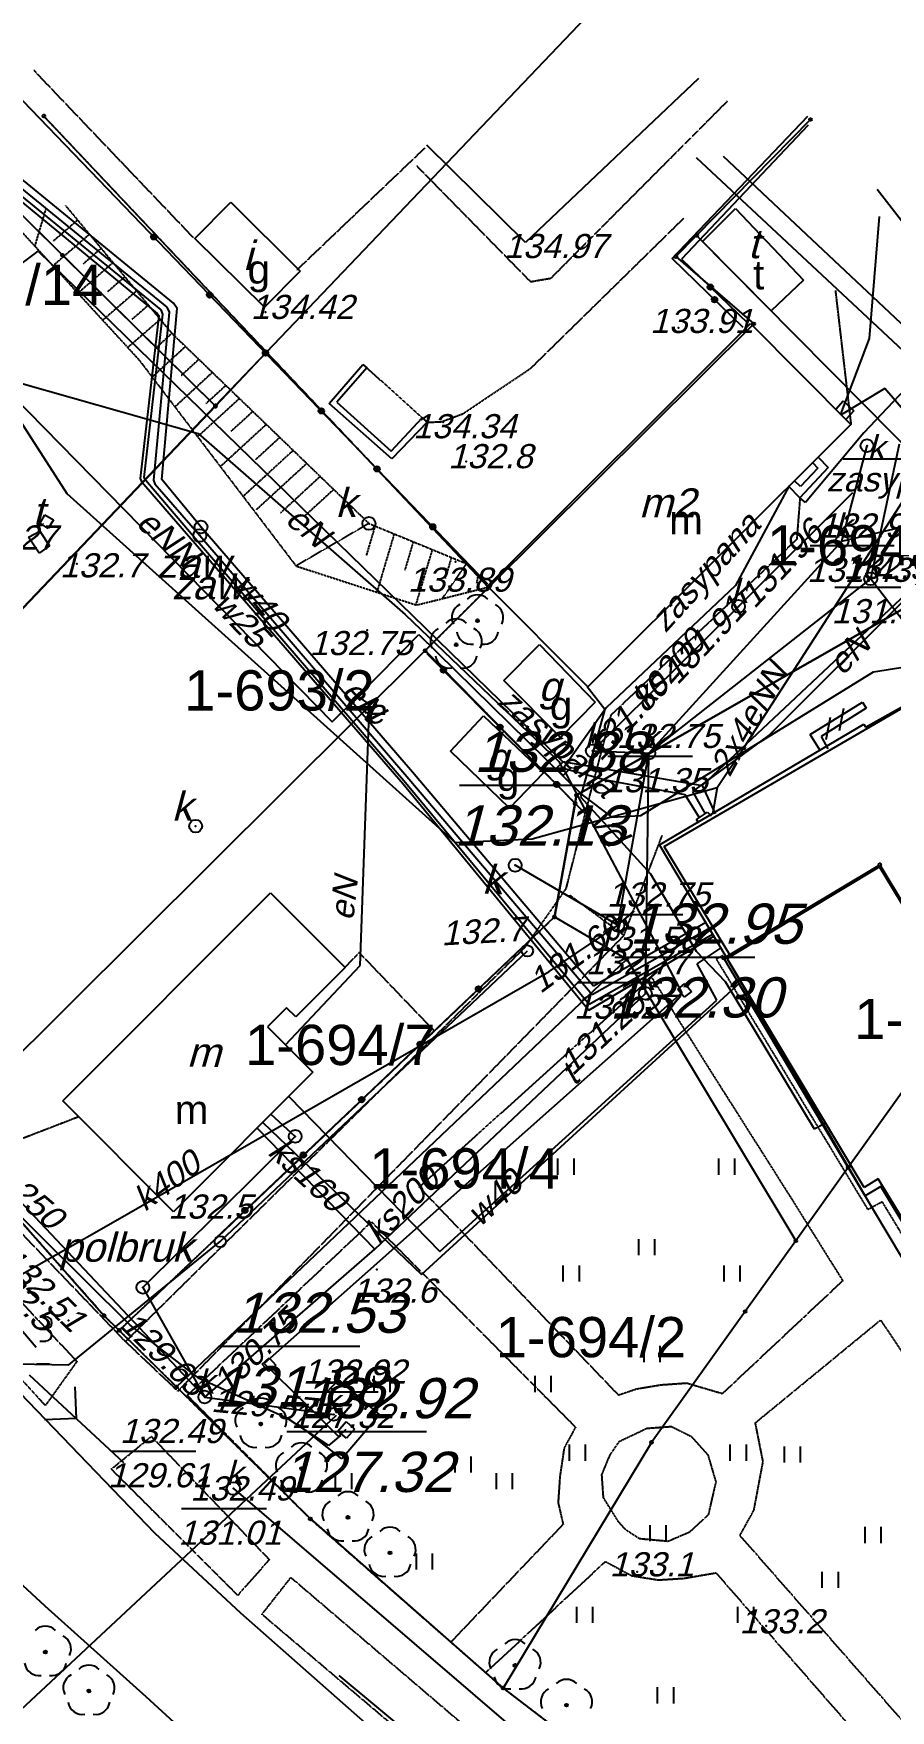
# Model space of a CAD drawing. Header units: millimetres. Extents: x -105266 to 178069, y 491 to 168574.
# Drawn here: x 36294 to 41621, y 99763 to 110179 of the extents above; entities that cross this region are included whole.
import ezdxf
from ezdxf.enums import TextEntityAlignment as Align

# ---------------------------------------------------------------- set-up
doc = ezdxf.new("R2010")
doc.units = ezdxf.units.MM
for name, pattern in [('1', [0]), ('14', [1, 1]), ('2', [3, 2, -1]), ('BGT', [0]), ('BGZ', [2, 1, -1]), ('BUD', [0]), ('GDE', [0]), ('GUZ', [1.4, 0.7, -0.7]), ('KOC', [2.8, 2.1, -0.7]), ('KOJ', [0]), ('SCH', [0]), ('UBC', [2.1, 1.4, -0.7]), ('UPC', [0]), ('UPE', [0]), ('UPI', [0]), ('UPK', [0]), ('UPT', [0]), ('UPW', [0]), ('WSD', [2.45, 1.75, -0.7])]:
    doc.linetypes.add(name, pattern=pattern)
for name, color, linetype in [('DZIALKI', 7, 'GDE'), ('EBTPO_L_2', 154, '1'), ('EBUOA_MZ_T_0', 14, 'Continuous'), ('EBUOA_T_0', 7, 'Continuous'), ('EBUPP_L_0', 7, '1'), ('EBUPP_MZ_L_1', 14, 'BUD'), ('NUMERY_DZIALEK', 7, 'Continuous'), ('PUNKTY', 7, 'Continuous'), ('SDROK_T_1', 11, 'Continuous'), ('SDRPK_L_0', 7, 'KOJ'), ('SDRPK_L_2', 11, 'KOC'), ('SDRPT_L_1', 7, '1'), ('SZOPO_L_0', 171, '1'), ('SZOPO_L_1', 90, 'BGZ'), ('SZZPZ_L_2', 90, '1'), ('SZZPZ_L_7', 90, '1'), ('UCCPB_L_0', 6, 'UBC'), ('UCCPOR_L_0', 6, 'UPC'), ('UEEOA_T_0', 1, 'Continuous'), ('UEEOO_T_0', 1, 'Continuous'), ('UEEPA_L_0', 1, '1'), ('UEEPA_L_2', 1, '1'), ('UEEPON_L_0', 1, 'UPE'), ('UEEPON_L_3', 1, '14'), ('UEEPON_L_8', 1, '2'), ('UINOO_T_0', 8, 'Continuous'), ('UINPO_L_0', 8, 'UPI'), ('UKKOA_T_2', 23, 'Continuous'), ('UKKOC_T_2', 14, 'Continuous'), ('UKKOO_T_2', 14, 'Continuous'), ('UKKPA_L_4', 14, '1'), ('UKKPOD_L_6', 23, '1'), ('UKKPOR_L_0', 14, 'UPK'), ('UTTOA_T_0', 30, 'Continuous'), ('UTTOC_T_0', 30, 'Continuous'), ('UTTOO_T_0', 30, 'Continuous'), ('UTTPA_L_0', 30, '1'), ('UTTPO_L_0', 30, 'UPT'), ('UWWOA_T_0', 5, 'Continuous'), ('UWWOO_T_0', 5, 'Continuous'), ('UWWPO_L_0', 5, 'UPW'), ('UWWPO_L_8', 5, '1'), ('UZYTKI', 90, 'GUZ'), ('WUKOS_T_1', 34, 'Continuous'), ('WUKOS_T_4', 34, 'Continuous'), ('WUKPS_L_0', 34, '1'), ('WUKPS_L_1', 34, '1'), ('WUKPS_L_8', 34, '1')]:
    doc.layers.add(name, color=color, linetype=linetype)
doc.styles.get("Standard").update_dxf_attribs({"font": 'arial.ttf'})

# ---------------------------------------------------------------- blocks, each defined once
blk = doc.blocks.new('GRO')
at = {"linetype": 'Continuous'}
blk.add_circle((0, 0), 0.09, dxfattribs=at)

msp = doc.modelspace()

# ---------------------------------------------------------------- linework, layer by layer
at = {"layer": 'DZIALKI'}
for p, q in [((40946.92, 111556.63), (37742.92, 108199.63)), ((37425.92, 107863.63), (35671.92, 109593.63)), ((35671.92, 109593.63), (36474.92, 108801.63)), ((36357.92, 109665.63), (37742.92, 108199.63)), ((41122.92, 109644.63), (40285.92, 108792.63)), ((40415.92, 108924.63), (41122.92, 109644.63)), ((40285.92, 108792.63), (40415.92, 108924.63)), ((40415.92, 108924.63), (42342.92, 106974.63)), ((36474.92, 108801.63), (37425.92, 107863.63)), ((40285.92, 108792.63), (40770.92, 108375.63)), ((40770.92, 108375.63), (39122.92, 106738.63)), ((37742.92, 108199.63), (37425.92, 107863.63)), ((37425.92, 107867.63), (37742.92, 108199.63)), ((39122.92, 106738.63), (37742.92, 108199.63)), ((34526.92, 104830.63), (37425.92, 107867.63)), ((37425.92, 107863.63), (34526.92, 104826.63)), ((39668.92, 105447.63), (42507.92, 107068.63)), ((42342.92, 106974.63), (39668.92, 105447.63)), ((39122.92, 106738.63), (38727.92, 106345.63)), ((38727.92, 106345.63), (35722.92, 103358.63)), ((38727.92, 106345.63), (39660.92, 105396.63)), ((39660.92, 105396.63), (39668.92, 105447.63)), ((39532.92, 104691.63), (39660.92, 105396.63)), ((40584.92, 104435.63), (41554.92, 105015.63)), ((41554.92, 105015.63), (42077.92, 104141.63)), ((36826.92, 102123.63), (39532.92, 104691.63)), ((39532.92, 104691.63), (39981.92, 104428.63)), ((37182.92, 101772.63), (39981.92, 104428.63)), ((39981.92, 104428.63), (40087.92, 104251.63)), ((41357.92, 103135.63), (40584.92, 104435.63)), ((40087.92, 104251.63), (41031.92, 102679.63)), ((42077.92, 104141.63), (41357.92, 103135.63)), ((35722.92, 103358.63), (36733.92, 102214.63)), ((41357.92, 103135.63), (41031.92, 102679.63)), ((43169.92, 100088.63), (41357.92, 103135.63)), ((41031.92, 102679.63), (40716.92, 102240.63)), ((36733.92, 102214.63), (36826.92, 102123.63)), ((40716.92, 102240.63), (40135.92, 101427.63)), ((36826.92, 102123.63), (37182.92, 101772.63)), ((37182.92, 101772.63), (38014.92, 100952.63)), ((40135.92, 101427.63), (39213.92, 99901.63)), ((38014.92, 100952.63), (39213.92, 99901.63)), ((39213.92, 99901.63), (40689.92, 98772.63))]:
    msp.add_line(p, q, dxfattribs=at)
at = {"layer": 'EBTPO_L_2', "linetype": 'SCH'}
for p, q in [((41136.92, 107512.63), (41168.92, 107479.63)), ((41171.92, 107547.63), (41233.92, 107482.63)), ((41060.92, 107365.63), (41023.92, 107399.63)), ((41233.92, 107482.63), (41057.92, 107294.63)), ((41168.92, 107479.63), (41060.92, 107365.63)), ((41057.92, 107294.63), (40987.92, 107365.63))]:
    msp.add_line(p, q, dxfattribs=at)
at = {"layer": 'EBUPP_L_0', "linetype": '1'}
for p, q in [((37297.92, 108905.63), (37519.92, 109130.63)), ((37519.92, 109130.63), (37951.92, 108702.63)), ((40451.92, 108887.63), (40657.92, 109091.63)), ((40657.92, 109091.63), (41079.92, 108645.63)), ((37729.92, 108478.63), (37297.92, 108905.63)), ((40878.92, 108455.63), (40451.92, 108887.63)), ((37951.92, 108702.63), (37729.92, 108478.63)), ((41079.92, 108645.63), (40878.92, 108455.63)), ((39114.92, 106746.63), (40750.92, 108376.63)), ((40750.92, 108376.63), (41374.92, 107749.63)), ((41374.92, 107749.63), (39738.92, 106120.63)), ((39738.92, 106120.63), (39114.92, 106746.63)), ((39217.92, 106160.63), (39439.92, 106384.63)), ((39439.92, 106384.63), (39785.92, 106025.63)), ((39568.92, 105806.63), (39217.92, 106160.63)), ((38885.92, 105720.63), (39091.92, 105941.63)), ((39091.92, 105941.63), (39464.92, 105586.63)), ((39785.92, 106025.63), (39568.92, 105806.63)), ((40212.92, 105128.63), (41724.92, 106006.63)), ((39252.92, 105366.63), (38885.92, 105720.63)), ((39464.92, 105586.63), (39252.92, 105366.63)), ((40627.92, 104446.63), (40212.92, 105128.63)), ((36475.92, 103549.63), (37766.92, 104840.63)), ((37766.92, 104840.63), (38230.92, 104377.63)), ((38230.92, 104377.63), (37923.92, 104070.63)), ((40605.92, 104432.63), (40627.92, 104446.63)), ((41462.92, 102958.63), (40605.92, 104432.63)), ((37866.92, 104127.63), (37747.92, 104009.63)), ((37923.92, 104070.63), (37866.92, 104127.63)), ((37747.92, 104009.63), (38030.92, 103726.63)), ((38030.92, 103726.63), (37163.92, 102859.63)), ((37163.92, 102859.63), (36475.92, 103549.63)), ((41559.92, 103016.63), (41462.92, 102958.63)), ((42411.92, 101608.63), (41559.92, 103016.63))]:
    msp.add_line(p, q, dxfattribs=at)
at = {"layer": 'EBUPP_MZ_L_1', "linetype": 'BUD'}
for p, q in [((37297.92, 108905.63), (37519.92, 109130.63)), ((37519.92, 109130.63), (37951.92, 108702.63)), ((40451.92, 108887.63), (40657.92, 109091.63)), ((40657.92, 109091.63), (41079.92, 108645.63)), ((37729.92, 108478.63), (37297.92, 108905.63)), ((40878.92, 108455.63), (40451.92, 108887.63)), ((37951.92, 108702.63), (37729.92, 108478.63)), ((41079.92, 108645.63), (40878.92, 108455.63)), ((39114.92, 106746.63), (40750.92, 108376.63)), ((40750.92, 108376.63), (41374.92, 107749.63)), ((41374.92, 107749.63), (39738.92, 106120.63)), ((39738.92, 106120.63), (39114.92, 106746.63)), ((39217.92, 106160.63), (39439.92, 106384.63)), ((39439.92, 106384.63), (39785.92, 106025.63)), ((39568.92, 105806.63), (39217.92, 106160.63)), ((38885.92, 105720.63), (39091.92, 105941.63)), ((39091.92, 105941.63), (39464.92, 105586.63)), ((39785.92, 106025.63), (39568.92, 105806.63)), ((41465.92, 105870.63), (41727.92, 106017.63)), ((40185.92, 105139.63), (41454.92, 105888.63)), ((41454.92, 105888.63), (41465.92, 105870.63)), ((39252.92, 105366.63), (38885.92, 105720.63)), ((39464.92, 105586.63), (39252.92, 105366.63)), ((40605.92, 104432.63), (40185.92, 105139.63)), ((41552.92, 105002.63), (40605.92, 104432.63)), ((41965.92, 104317.63), (41552.92, 105002.63)), ((36475.92, 103549.63), (37766.92, 104840.63)), ((37766.92, 104840.63), (38230.92, 104377.63)), ((38230.92, 104377.63), (37923.92, 104070.63)), ((41457.92, 103011.63), (40605.92, 104432.63)), ((37866.92, 104127.63), (37747.92, 104009.63)), ((37923.92, 104070.63), (37866.92, 104127.63)), ((37747.92, 104009.63), (38030.92, 103726.63)), ((38030.92, 103726.63), (37163.92, 102859.63)), ((37163.92, 102859.63), (36475.92, 103549.63)), ((41544.92, 103065.63), (41457.92, 103011.63)), ((42394.92, 101660.63), (41544.92, 103065.63))]:
    msp.add_line(p, q, dxfattribs=at)
at = {"layer": 'SDRPK_L_0', "linetype": 'KOJ'}
for p, q in [((38132.92, 107880.63), (38340.92, 108123.63)), ((38340.92, 108123.63), (38366.92, 108101.63)), ((38366.92, 108101.63), (38178.92, 107888.63)), ((38521.92, 107536.63), (38132.92, 107880.63)), ((38178.92, 107888.63), (38517.92, 107584.63)), ((38517.92, 107584.63), (38708.92, 107791.63)), ((38740.92, 107764.63), (38521.92, 107536.63)), ((38708.92, 107791.63), (38740.92, 107764.63)), ((37049.92, 100862.63), (36107.92, 101841.63)), ((36366.92, 100409.63), (35570.92, 101144.63)), ((37582.92, 100367.63), (37049.92, 100862.63)), ((36994.92, 99847.63), (36366.92, 100409.63)), ((38631.92, 99443.63), (37582.92, 100367.63)), ((38050.92, 98883.63), (36994.92, 99847.63))]:
    msp.add_line(p, q, dxfattribs=at)
at = {"layer": 'SDRPK_L_2', "linetype": 'KOC'}
for p, q in [((37287.92, 108910.63), (36295.92, 109950.63)), ((40605.92, 109757.63), (39507.92, 108656.63)), ((38725.92, 109466.63), (37931.92, 108710.63)), ((39384.92, 108635.63), (38676.92, 109355.63)), ((39383.92, 108098.63), (40335.92, 109031.63)), ((39507.92, 108656.63), (39384.92, 108635.63)), ((41277.92, 108581.63), (41374.92, 107749.63)), ((38366.92, 108101.63), (38708.92, 107791.63)), ((38963.92, 107817.63), (39383.92, 108098.63)), ((38826.92, 107766.63), (38963.92, 107817.63)), ((38708.92, 107791.63), (38740.92, 107764.63)), ((38740.92, 107764.63), (38826.92, 107766.63)), ((41057.92, 107294.63), (41037.92, 107036.63)), ((41037.92, 107036.63), (39881.92, 105943.63)), ((39881.92, 105943.63), (39721.92, 105336.63)), ((39721.92, 105336.63), (39602.92, 104866.63)), ((39963.92, 104576.63), (40201.92, 105197.63)), ((39602.92, 104866.63), (39345.92, 104499.63)), ((39963.92, 104576.63), (39624.92, 104827.63)), ((37191.92, 101745.63), (39963.92, 104576.63)), ((39345.92, 104499.63), (36865.92, 102053.63)), ((38230.92, 104377.63), (38317.92, 104470.63)), ((38317.92, 104470.63), (38779.92, 103988.63)), ((40578.92, 104451.63), (40537.92, 104429.63)), ((40537.92, 104429.63), (41478.92, 102874.63)), ((38690.92, 103013.63), (40135.92, 104316.63)), ((40135.92, 104316.63), (40555.92, 103649.63)), ((40555.92, 103649.63), (40999.92, 102949.63)), ((36574.92, 103449.63), (35883.92, 103182.63)), ((39930.92, 101720.63), (38690.92, 103013.63)), ((40999.92, 102949.63), (41323.92, 102431.63)), ((41478.92, 102874.63), (41567.92, 102922.63)), ((41567.92, 102922.63), (42415.92, 101521.63)), ((36865.92, 102053.63), (36049.92, 102903.63)), ((35797.92, 102747.63), (36563.92, 101930.63)), ((37249.92, 101719.63), (38394.92, 102797.63)), ((38394.92, 102797.63), (39662.92, 101522.63)), ((36367.92, 101656.63), (35620.92, 102467.63)), ((41323.92, 102431.63), (40574.92, 101729.63)), ((40780.92, 101549.63), (41558.92, 102187.63)), ((41558.92, 102187.63), (43047.92, 99963.63)), ((37191.92, 101745.63), (36865.92, 102053.63)), ((36563.92, 101930.63), (36367.92, 101656.63)), ((40196.92, 101783.63), (40043.92, 101758.63)), ((40353.92, 101794.63), (40196.92, 101783.63)), ((40574.92, 101729.63), (40353.92, 101794.63)), ((38014.92, 100952.63), (37249.92, 101719.63)), ((40043.92, 101758.63), (39930.92, 101720.63)), ((36777.92, 101261.63), (37026.92, 101464.63)), ((37026.92, 101464.63), (37759.92, 100699.63)), ((39662.92, 101522.63), (39591.92, 101391.63)), ((39935.92, 101434.63), (40106.92, 101515.63)), ((40106.92, 101515.63), (40258.92, 101526.63)), ((40258.92, 101526.63), (40382.92, 101464.63)), ((40382.92, 101464.63), (40485.92, 101348.63)), ((40828.92, 101307.63), (40780.92, 101549.63)), ((39591.92, 101391.63), (39565.92, 101217.63)), ((39826.92, 101227.63), (39877.92, 101349.63)), ((39877.92, 101349.63), (39935.92, 101434.63)), ((40485.92, 101348.63), (40534.92, 101182.63)), ((37563.92, 100477.63), (36777.92, 101261.63)), ((40771.92, 101006.63), (40828.92, 101307.63)), ((39565.92, 101217.63), (39554.92, 101053.63)), ((39836.92, 101083.63), (39826.92, 101227.63)), ((40534.92, 101182.63), (40487.92, 100978.63)), ((39554.92, 101053.63), (39585.92, 100918.63)), ((39928.92, 100936.63), (39836.92, 101083.63)), ((38887.92, 100186.63), (38014.92, 100952.63)), ((39974.92, 100884.63), (39928.92, 100936.63)), ((40487.92, 100978.63), (40371.92, 100869.63)), ((40684.92, 100849.63), (40771.92, 101006.63)), ((39585.92, 100918.63), (38887.92, 100186.63)), ((40060.92, 100828.63), (39974.92, 100884.63)), ((40238.92, 100812.63), (40060.92, 100828.63)), ((40371.92, 100869.63), (40238.92, 100812.63)), ((42096.92, 99240.63), (40684.92, 100849.63)), ((37759.92, 100699.63), (37563.92, 100477.63)), ((39104.92, 99997.63), (39848.92, 100687.63)), ((39848.92, 100687.63), (40012.92, 100599.63)), ((40336.92, 100583.63), (40535.92, 100617.63)), ((40535.92, 100617.63), (41872.92, 99088.63)), ((37713.92, 100359.63), (37893.92, 100588.63)), ((37893.92, 100588.63), (39410.92, 99294.63)), ((40012.92, 100599.63), (40178.92, 100573.63)), ((40178.92, 100573.63), (40336.92, 100583.63)), ((39247.92, 99059.63), (37713.92, 100359.63)), ((39104.92, 99997.63), (38887.92, 100186.63)), ((39213.92, 99901.63), (39104.92, 99997.63)), ((40689.92, 98772.63), (39213.92, 99901.63))]:
    msp.add_line(p, q, dxfattribs=at)
at = {"layer": 'SDRPT_L_1', "linetype": '1'}
for p, q in [((41120.92, 105825.63), (41445.92, 106025.63)), ((41468.92, 105987.63), (41188.92, 105812.63)), ((41245.92, 105930.63), (41218.92, 105791.63)), ((41328.92, 105985.63), (41301.92, 105846.63)), ((41445.92, 106025.63), (41468.92, 105987.63)), ((41182.92, 105725.63), (41120.92, 105825.63)), ((41188.92, 105812.63), (41231.92, 105735.63))]:
    msp.add_line(p, q, dxfattribs=at)
at = {"layer": 'SZOPO_L_0', "linetype": 'BGT'}
for p, q in [((40427.92, 109898.63), (39352.92, 108880.63)), ((36174.92, 109815.63), (39116.92, 106760.63)), ((40263.92, 108780.63), (41106.92, 109665.63)), ((41109.92, 109608.63), (40321.92, 108777.63)), ((39352.92, 108880.63), (38739.92, 109484.63)), ((40705.92, 108351.63), (40263.92, 108780.63)), ((40321.92, 108777.63), (40732.92, 108378.63)), ((39721.92, 105336.63), (38740.92, 106326.63)), ((37426.92, 102696.63), (39334.92, 104505.63)), ((37933.92, 101544.63), (38188.92, 101816.63)), ((38188.92, 101816.63), (38444.92, 101598.63)), ((38444.92, 101598.63), (38209.92, 101325.63)), ((38209.92, 101325.63), (37933.92, 101544.63))]:
    msp.add_line(p, q, dxfattribs=at)
for centre, radius in [((37041.92, 108915.63), 17), ((37041.92, 108915.63), 10), ((37388.92, 108554.63), 17), ((37388.92, 108554.63), 10), ((40500.92, 108603.63), 17), ((40500.92, 108603.63), 10), ((40526.92, 108525.63), 17), ((40526.92, 108525.63), 10), ((37735.92, 108194.63), 17), ((37735.92, 108194.63), 10), ((38082.92, 107834.63), 17), ((38082.92, 107834.63), 10), ((38428.92, 107474.63), 17), ((38428.92, 107474.63), 10), ((38775.92, 107114.63), 17), ((38775.92, 107114.63), 10), ((38841.92, 106224.63), 17), ((38841.92, 106224.63), 10), ((39193.92, 105869.63), 17), ((39193.92, 105869.63), 10), ((39545.92, 105514.63), 17), ((39545.92, 105514.63), 10), ((39059.92, 104244.63), 17), ((39059.92, 104244.63), 10), ((38696.92, 103900.63), 17), ((38696.92, 103900.63), 10), ((38333.92, 103556.63), 17), ((38333.92, 103556.63), 10), ((37970.92, 103212.63), 17), ((37970.92, 103212.63), 10), ((37607.92, 102868.63), 17), ((37607.92, 102868.63), 10)]:
    msp.add_circle(centre, radius, dxfattribs=at)
at = {"layer": 'SZOPO_L_1', "linetype": '1'}
for p, q in [((34692.92, 103911.63), (36310.92, 102019.63)), ((36332.92, 102206.63), (36370.92, 102206.63)), ((36332.92, 102131.63), (36370.92, 102131.63)), ((36332.92, 102056.63), (36370.92, 102056.63))]:
    msp.add_line(p, q, dxfattribs=at)
for centre, radius, start, end in [((36370.64, 102169.63), 38, 270.415665, 89.584335), ((36370.64, 102094.63), 37, 270.42124, 89.57876)]:
    msp.add_arc(centre, radius, start, end, dxfattribs=at)
at = {"layer": 'SZZPZ_L_2', "linetype": '1'}
for centre in [(39053.92, 106531.63), (38920.92, 106382.63), (37707.92, 101542.63), (37959.92, 101264.63), (38248.92, 100961.63), (38509.92, 100741.63), (36367.92, 100125.63), (39286.92, 100042.63), (36638.92, 99883.63), (39606.92, 99795.63)]:
    msp.add_circle(centre, 9, dxfattribs=at)
for centre, start, end in [((39053.92, 106601.63), 45.000637, 134.999363), ((38983.92, 106551.63), 117.000637, 206.999363), ((39123.91, 106551.63), 333.000637, 62.999363), ((38850.92, 106402.63), 117.000637, 206.999363), ((38920.92, 106452.63), 45.000637, 134.999363), ((39013.92, 106475.63), 189.000636, 278.999364), ((38990.91, 106402.63), 333.000637, 62.999363), ((39093.92, 106475.63), 261.000636, 350.999364), ((38880.92, 106326.63), 189.000636, 278.999364), ((38960.92, 106326.63), 261.000636, 350.999364), ((37707.92, 101612.63), 45.000637, 134.999363), ((37637.92, 101562.63), 117.000637, 206.999363), ((37777.91, 101562.63), 333.000637, 62.999363), ((37667.92, 101486.63), 189.000636, 278.999364), ((37747.92, 101486.63), 261.000636, 350.999364), ((37889.92, 101284.63), 117.000637, 206.999363), ((37959.92, 101334.63), 45.000637, 134.999363), ((38029.91, 101284.63), 333.000637, 62.999363), ((37919.92, 101208.63), 189.000636, 278.999364), ((37999.92, 101208.63), 261.000636, 350.999364), ((38178.92, 100981.63), 117.000637, 206.999363), ((38248.92, 101031.63), 45.000637, 134.999363), ((38318.91, 100981.63), 333.000637, 62.999363), ((38208.92, 100905.63), 189.000636, 278.999364), ((38288.92, 100905.63), 261.000636, 350.999364), ((38439.92, 100761.63), 117.000637, 206.999363), ((38509.92, 100811.63), 45.000637, 134.999363), ((38579.91, 100761.63), 333.000637, 62.999363), ((38469.92, 100685.63), 189.000636, 278.999364), ((38549.92, 100685.63), 261.000636, 350.999364), ((36367.92, 100195.63), 45.000637, 134.999363), ((36437.91, 100145.63), 333.000637, 62.999363), ((39286.92, 100112.63), 45.000637, 134.999363), ((39216.92, 100062.63), 117.000637, 206.999363), ((39356.91, 100062.63), 333.000637, 62.999363), ((36327.92, 100069.63), 189.000636, 278.999364), ((36407.92, 100069.63), 261.000636, 350.999364), ((36638.92, 99953.63), 45.000637, 134.999363), ((36568.92, 99903.63), 117.000637, 206.999363), ((36708.91, 99903.63), 333.000637, 62.999363), ((39246.92, 99986.63), 189.000636, 278.999364), ((39326.92, 99986.63), 261.000636, 350.999364), ((39536.92, 99815.63), 117.000637, 206.999363), ((39606.92, 99865.63), 45.000637, 134.999363), ((39676.91, 99815.63), 333.000637, 62.999363), ((36598.92, 99827.63), 189.000636, 278.999364), ((36678.92, 99827.63), 261.000636, 350.999364)]:
    msp.add_arc(centre, 90, start, end, dxfattribs=at)
for p in [(39053.92, 106531.63), (38920.92, 106382.63), (37707.92, 101542.63), (37959.92, 101264.63), (38248.92, 100961.63), (38509.92, 100741.63), (36367.92, 100125.63), (39286.92, 100042.63), (36638.92, 99883.63), (39606.92, 99795.63)]:
    msp.add_point(p, dxfattribs=at)
at = {"layer": 'SZZPZ_L_7', "linetype": '1'}
for p, q in [((39553.92, 103090.63), (39553.92, 103190.63)), ((39653.92, 103090.63), (39653.92, 103190.63)), ((40553.92, 103090.63), (40553.92, 103190.63)), ((40653.92, 103090.63), (40653.92, 103190.63)), ((40053.92, 102690.63), (40053.92, 102590.63)), ((40153.92, 102690.63), (40153.92, 102590.63)), ((39586.92, 102426.63), (39586.92, 102526.63)), ((39686.92, 102426.63), (39686.92, 102526.63)), ((40586.92, 102426.63), (40586.92, 102526.63)), ((40686.92, 102426.63), (40686.92, 102526.63)), ((40086.92, 102026.63), (40086.92, 101926.63)), ((40186.92, 102026.63), (40186.92, 101926.63)), ((38411.92, 101740.63), (38411.92, 101840.63)), ((38511.92, 101740.63), (38511.92, 101840.63)), ((39411.92, 101740.63), (39411.92, 101840.63)), ((39511.92, 101740.63), (39511.92, 101840.63)), ((39624.92, 101313.63), (39624.92, 101413.63)), ((39724.92, 101313.63), (39724.92, 101413.63)), ((40624.92, 101313.63), (40624.92, 101413.63)), ((40724.92, 101313.63), (40724.92, 101413.63)), ((40960.92, 101302.63), (40960.92, 101402.63)), ((41060.92, 101302.63), (41060.92, 101402.63)), ((38911.92, 101340.63), (38911.92, 101240.63)), ((39011.92, 101340.63), (39011.92, 101240.63)), ((38171.92, 101137.63), (38171.92, 101237.63)), ((38271.92, 101137.63), (38271.92, 101237.63)), ((39171.92, 101137.63), (39171.92, 101237.63)), ((39271.92, 101137.63), (39271.92, 101237.63)), ((40124.92, 100913.63), (40124.92, 100813.63)), ((40224.92, 100913.63), (40224.92, 100813.63)), ((41460.92, 100902.63), (41460.92, 100802.63)), ((41560.92, 100902.63), (41560.92, 100802.63)), ((38671.92, 100737.63), (38671.92, 100637.63)), ((38771.92, 100737.63), (38771.92, 100637.63)), ((41196.92, 100523.63), (41196.92, 100623.63)), ((41296.92, 100523.63), (41296.92, 100623.63)), ((39670.92, 100306.63), (39670.92, 100406.63)), ((39770.92, 100306.63), (39770.92, 100406.63)), ((40670.92, 100306.63), (40670.92, 100406.63)), ((40770.92, 100306.63), (40770.92, 100406.63)), ((40170.92, 99906.63), (40170.92, 99806.63)), ((40270.92, 99906.63), (40270.92, 99806.63))]:
    msp.add_line(p, q, dxfattribs=at)
at = {"layer": 'UCCPB_L_0', "linetype": '1'}
for p, q in [((43081.92, 106916.63), (40414.92, 109406.63)), ((40579.92, 109417.63), (43151.92, 106998.63))]:
    msp.add_line(p, q, dxfattribs=at)
at = {"layer": 'UCCPOR_L_0', "linetype": '1'}
for p, q in [((37164.92, 108503.63), (34793.92, 110437.63)), ((34764.92, 110401.63), (37122.92, 108479.63)), ((37136.92, 108448.63), (37039.92, 107404.63)), ((37094.92, 107430.63), (37187.92, 108469.63)), ((37122.92, 108479.63), (37136.92, 108448.63)), ((37187.92, 108469.63), (37164.92, 108503.63)), ((37039.92, 107404.63), (37047.92, 107381.63)), ((37090.92, 107408.63), (37094.92, 107430.63)), ((37334.92, 107113.63), (37090.92, 107408.63)), ((37047.92, 107381.63), (37327.92, 107060.63)), ((38649.92, 105591.63), (37334.92, 107113.63)), ((37327.92, 107060.63), (38626.92, 105549.63)), ((38626.92, 105549.63), (39765.92, 104209.63)), ((39774.92, 104260.63), (38649.92, 105591.63)), ((39765.92, 104209.63), (40496.92, 104623.63)), ((40477.92, 104659.63), (39774.92, 104260.63))]:
    msp.add_line(p, q, dxfattribs=at)
at = {"layer": 'UEEPA_L_0', "linetype": '1'}
for centre in [(39363.92, 104480.63), (37454.92, 102674.63)]:
    msp.add_circle(centre, 35, dxfattribs=at)
at = {"layer": 'UEEPA_L_2', "linetype": '1'}
msp.add_line((36313.92, 101915.63), (36393.92, 101915.63), dxfattribs=at)
at = {"layer": 'UEEPON_L_0', "linetype": 'UPE'}
for p, q in [((35873.92, 108224.63), (38150.92, 105902.63)), ((35898.92, 108255.63), (36501.92, 107321.63)), ((35543.92, 108195.63), (37317.92, 107694.63)), ((41584.92, 107973.63), (41313.92, 107809.63)), ((41897.92, 107609.63), (41584.92, 107973.63)), ((41280.92, 107844.63), (41326.92, 107896.63)), ((41326.92, 107896.63), (41392.92, 107834.63)), ((41392.92, 107834.63), (41343.92, 107780.63)), ((37317.92, 107694.63), (38603.92, 106570.63)), ((40722.92, 105763.63), (41905.92, 107599.63)), ((40864.92, 105818.63), (42432.92, 107387.63)), ((36501.92, 107321.63), (38914.92, 105153.63)), ((38603.92, 106570.63), (39559.92, 105656.63)), ((38310.92, 106060.63), (38688.92, 106446.63)), ((38688.92, 106446.63), (39703.92, 105449.63)), ((41515.92, 106213.63), (41975.92, 106288.63)), ((40067.92, 105320.63), (41515.92, 106213.63)), ((38150.92, 105902.63), (38310.92, 106060.63)), ((38310.92, 106060.63), (38382.92, 106011.63)), ((38324.92, 104389.63), (38382.92, 106011.63)), ((38348.92, 105977.63), (38382.92, 106011.63)), ((38364.92, 105954.63), (38348.92, 105977.63)), ((38428.92, 106009.63), (38364.92, 105954.63)), ((38382.92, 106011.63), (38410.92, 106030.63)), ((38410.92, 106030.63), (38428.92, 106009.63)), ((40392.92, 105471.63), (40864.92, 105818.63)), ((40543.92, 105494.63), (40722.92, 105763.63)), ((39559.92, 105656.63), (39579.92, 105616.63)), ((39579.92, 105616.63), (39849.92, 105543.63)), ((39849.92, 105543.63), (40341.92, 105452.63)), ((39392.92, 105176.63), (40543.92, 105494.63)), ((39703.92, 105449.63), (39888.92, 105311.63)), ((40341.92, 105452.63), (40431.92, 105308.63)), ((40469.92, 105331.63), (40392.92, 105471.63)), ((40543.92, 105494.63), (40514.92, 105327.63)), ((39888.92, 105311.63), (40067.92, 105320.63)), ((40413.92, 105297.63), (40482.92, 105342.63)), ((40482.92, 105342.63), (40506.92, 105318.63)), ((40429.92, 105274.63), (40413.92, 105297.63)), ((38914.92, 105153.63), (39392.92, 105176.63)), ((37454.92, 102674.63), (39363.92, 104480.63)), ((37860.92, 103896.63), (38324.92, 104389.63)), ((36895.92, 102155.63), (35350.92, 103686.63)), ((36513.92, 101909.63), (37454.92, 102674.63)), ((37322.92, 101824.63), (36895.92, 102155.63)), ((36193.92, 101915.63), (36513.92, 101909.63)), ((37871.92, 101575.63), (37322.92, 101824.63)), ((38126.92, 101408.63), (37871.92, 101575.63)), ((38201.92, 101470.63), (38126.92, 101408.63))]:
    msp.add_line(p, q, dxfattribs=at)
at = {"layer": 'UEEPON_L_3', "linetype": '1'}
for p, q in [((36266.92, 101847.63), (36853.92, 101303.63)), ((36560.92, 101575.63), (36552.92, 101773.63)), ((36560.92, 101575.63), (36362.92, 101568.63)), ((38809.92, 99469.63), (38193.92, 99980.63))]:
    msp.add_line(p, q, dxfattribs=at)
at = {"layer": 'UEEPON_L_8', "linetype": '1'}
for p, q in [((35567.92, 108262.63), (36323.92, 108827.63)), ((36323.92, 108827.63), (39582.92, 105656.63)), ((40450.92, 105508.63), (42625.92, 107553.63)), ((39582.92, 105656.63), (40450.92, 105508.63)), ((40450.92, 105508.63), (40529.92, 105332.63))]:
    msp.add_line(p, q, dxfattribs=at)
at = {"layer": 'UINPO_L_0', "linetype": 'UPI'}
for p, q in [((39734.92, 106123.63), (39845.92, 105981.63)), ((39845.92, 105981.63), (39693.92, 105436.63)), ((39693.92, 105436.63), (40128.92, 104958.63)), ((40128.92, 104958.63), (40412.92, 104478.63)), ((40412.92, 104478.63), (40593.92, 104289.63)), ((40593.92, 104289.63), (41145.92, 103375.63)), ((41145.92, 103375.63), (41210.92, 103407.63))]:
    msp.add_line(p, q, dxfattribs=at)
at = {"layer": 'UKKOC_T_2', "linetype": 'Continuous'}
for p, q in [((41326.92, 107536.63), (42054.92, 107536.63)), ((41121.92, 106997.63), (41642.92, 106997.63)), ((41273.92, 106740.63), (41794.92, 106740.63)), ((39863.92, 105690.63), (40390.92, 105690.63)), ((39803.92, 104705.63), (40330.92, 104705.63)), ((39672.92, 104284.63), (40199.92, 104284.63)), ((37915.92, 101742.63), (38436.92, 101742.63)), ((36776.92, 101373.63), (37303.92, 101373.63)), ((37214.92, 101016.63), (37741.92, 101016.63))]:
    msp.add_line(p, q, dxfattribs=at)
at = {"layer": 'UKKPA_L_4'}
for centre in [(41474.92, 107618.63), (37327.92, 107060.63), (37334.92, 107113.63), (38378.92, 107135.63), (41318.92, 107025.63), (41497.92, 106791.63), (40675.92, 106620.63), (39767.92, 105722.63), (40118.92, 105709.63), (37301.92, 105255.63), (39287.92, 105012.63), (39925.92, 104639.63), (40096.92, 104216.63), (37920.92, 103328.63), (36973.92, 102390.63), (37358.92, 101709.63), (38159.92, 101601.63), (37536.92, 101141.63)]:
    msp.add_circle(centre, 40, dxfattribs=at)
for p in [(41474.92, 107618.63), (37334.92, 107113.63), (38378.92, 107135.63), (37327.92, 107060.63), (41318.92, 107025.63), (41497.92, 106791.63), (40675.92, 106620.63), (39767.92, 105722.63), (40118.92, 105709.63), (37301.92, 105255.63), (39287.92, 105012.63), (39925.92, 104639.63), (40096.92, 104216.63), (37920.92, 103328.63), (36973.92, 102390.63), (37358.92, 101709.63), (38159.92, 101601.63), (37536.92, 101141.63)]:
    msp.add_point(p, dxfattribs=at)
at = {"layer": 'UKKPOD_L_6', "linetype": '1'}
for p, q in [((37769.92, 103466.63), (37920.92, 103328.63)), ((37920.92, 103328.63), (36973.92, 102390.63)), ((36973.92, 102390.63), (37358.92, 101709.63))]:
    msp.add_line(p, q, dxfattribs=at)
at = {"layer": 'UKKPOR_L_0', "linetype": 'UPK'}
for p, q in [((41318.92, 107025.63), (41474.92, 107618.63)), ((41497.92, 106791.63), (41675.92, 107630.63)), ((41383.92, 107326.63), (40675.92, 106620.63)), ((41318.92, 107025.63), (42194.92, 107230.63)), ((40118.92, 105709.63), (41318.92, 107025.63)), ((40118.92, 105709.63), (41497.92, 106791.63)), ((41497.92, 106791.63), (41984.92, 106158.63)), ((40675.92, 106620.63), (39767.92, 105722.63)), ((39767.92, 105722.63), (40118.92, 105709.63)), ((39925.92, 104639.63), (40118.92, 105709.63)), ((40096.92, 104216.63), (40118.92, 105709.63)), ((39925.92, 104639.63), (39287.92, 105012.63)), ((39499.92, 104352.63), (39925.92, 104639.63)), ((36803.92, 102804.63), (39499.92, 104352.63)), ((38414.92, 102627.63), (40096.92, 104216.63)), ((35432.92, 103749.63), (37358.92, 101709.63)), ((37683.92, 103379.63), (38414.92, 102627.63)), ((35362.92, 101982.63), (36803.92, 102804.63)), ((37358.92, 101709.63), (38414.92, 102627.63)), ((37358.92, 101709.63), (38159.92, 101601.63)), ((36153.92, 99708.63), (38177.92, 101597.63)), ((37536.92, 101141.63), (39860.92, 99149.63))]:
    msp.add_line(p, q, dxfattribs=at)
at = {"layer": 'UTTOC_T_0', "linetype": 'Continuous'}
for p, q in [((38942.92, 105509.63), (39819.92, 105509.63)), ((39907.92, 104441.63), (40776.92, 104441.63)), ((37445.92, 102025.63), (38322.92, 102025.63)), ((37867.92, 101494.63), (38736.92, 101494.63))]:
    msp.add_line(p, q, dxfattribs=at)
at = {"layer": 'UTTPA_L_0', "linetype": '1'}
for p, q in [((39542.92, 105612.63), (39587.92, 105656.63)), ((39587.92, 105656.63), (39629.92, 105613.63)), ((39585.92, 105570.63), (39542.92, 105612.63)), ((39629.92, 105613.63), (39585.92, 105570.63)), ((40299.92, 104240.63), (40342.92, 104277.63)), ((40342.92, 104277.63), (40382.92, 104228.63)), ((40337.92, 104192.63), (40299.92, 104240.63)), ((40382.92, 104228.63), (40337.92, 104192.63)), ((37714.92, 101912.63), (37759.92, 101953.63)), ((37756.92, 101867.63), (37714.92, 101912.63)), ((37800.92, 101907.63), (37756.92, 101867.63)), ((37759.92, 101953.63), (37800.92, 101907.63)), ((38184.92, 101497.63), (38236.92, 101556.63)), ((38236.92, 101556.63), (38288.92, 101509.63)), ((38239.92, 101453.63), (38184.92, 101497.63)), ((38288.92, 101509.63), (38239.92, 101453.63))]:
    msp.add_line(p, q, dxfattribs=at)
at = {"layer": 'UTTPO_L_0', "linetype": 'UPT'}
for p, q in [((41536.92, 109212.63), (41960.92, 108666.63)), ((41989.92, 108265.63), (41454.92, 107698.63)), ((41454.92, 107698.63), (41091.92, 107265.63)), ((40989.92, 107368.63), (40657.92, 106749.63)), ((41091.92, 107265.63), (41057.92, 107294.63)), ((36334.92, 107137.63), (36364.92, 107188.63)), ((36364.92, 107188.63), (36418.92, 107157.63)), ((36263.92, 107049.63), (36333.92, 107088.63)), ((36333.92, 107088.63), (36393.92, 106996.63)), ((36384.92, 107103.63), (36334.92, 107137.63)), ((36418.92, 107157.63), (36384.92, 107103.63)), ((36329.92, 106951.63), (36263.92, 107049.63)), ((36393.92, 106996.63), (36329.92, 106951.63)), ((40657.92, 106749.63), (39852.92, 105989.63)), ((39852.92, 105989.63), (39586.92, 105613.63)), ((39586.92, 105613.63), (40323.92, 104220.63)), ((40323.92, 104220.63), (37727.92, 101917.63)), ((37727.92, 101917.63), (38059.92, 101595.63)), ((38059.92, 101595.63), (38188.92, 101463.63)), ((38188.92, 101463.63), (38237.92, 101509.63))]:
    msp.add_line(p, q, dxfattribs=at)
at = {"layer": 'UWWPO_L_0', "linetype": 'UPW'}
for p, q in [((34730.92, 110355.63), (37063.92, 108439.63)), ((34742.92, 110368.63), (37084.92, 108462.63)), ((41550.92, 109041.63), (41488.92, 108284.63)), ((37096.92, 108435.63), (36979.92, 107420.63)), ((37063.92, 108439.63), (37072.92, 108427.63)), ((37084.92, 108462.63), (37096.92, 108435.63)), ((37072.92, 108427.63), (36957.92, 107415.63)), ((41488.92, 108284.63), (41309.92, 107813.63)), ((36957.92, 107415.63), (36965.92, 107395.63)), ((36965.92, 107395.63), (38591.92, 105517.63)), ((36979.92, 107420.63), (37002.92, 107392.63)), ((37002.92, 107392.63), (37310.92, 107029.63)), ((37310.92, 107029.63), (38606.92, 105526.63)), ((38591.92, 105517.63), (39745.92, 104112.63)), ((38606.92, 105526.63), (39747.92, 104149.63)), ((39747.92, 104149.63), (40518.92, 104586.63)), ((39745.92, 104112.63), (40522.92, 104571.63)), ((38705.92, 102470.63), (40684.92, 104282.63)), ((37719.92, 103415.63), (38705.92, 102470.63))]:
    msp.add_line(p, q, dxfattribs=at)
at = {"layer": 'UWWPO_L_8', "linetype": '1'}
for p, q in [((40418.92, 104399.63), (40567.92, 104499.63)), ((40540.92, 104174.63), (40418.92, 104399.63)), ((38818.92, 102613.63), (40540.92, 104174.63)), ((37882.92, 103574.63), (38818.92, 102613.63))]:
    msp.add_line(p, q, dxfattribs=at)
at = {"layer": 'UZYTKI'}
for p, q in [((36357.92, 109665.63), (37742.92, 108199.63)), ((37742.92, 108199.63), (39122.92, 106738.63)), ((39668.92, 105447.63), (42507.92, 107068.63)), ((39122.92, 106738.63), (38727.92, 106345.63)), ((38727.92, 106345.63), (39660.92, 105396.63)), ((39532.92, 104691.63), (39668.92, 105447.63)), ((39668.92, 105447.63), (39660.92, 105396.63)), ((39660.92, 105396.63), (39532.92, 104691.63)), ((36826.92, 102123.63), (39532.92, 104691.63)), ((35722.92, 103358.63), (36733.92, 102214.63)), ((36733.92, 102214.63), (36826.92, 102123.63)), ((36826.92, 102123.63), (37182.92, 101772.63)), ((37182.92, 101772.63), (38014.92, 100952.63)), ((38014.92, 100952.63), (39213.92, 99901.63)), ((39213.92, 99901.63), (40689.92, 98772.63))]:
    msp.add_line(p, q, dxfattribs=at)
at = {"layer": 'WUKPS_L_0', "linetype": '1'}
msp.add_point((36511.92, 102184.63), dxfattribs=at)
at = {"layer": 'WUKPS_L_1', "linetype": 'WSD'}
for p, q in [((36367.92, 109082.63), (36301.92, 108858.63)), ((36492.92, 109110.63), (37153.92, 108316.63)), ((36149.92, 109024.63), (36951.92, 108149.63)), ((36568.92, 109020.63), (36417.92, 108889.63)), ((36641.92, 108931.63), (36414.92, 108735.63)), ((36788.92, 108755.63), (36569.92, 108565.63)), ((36714.92, 108844.63), (36602.92, 108746.63)), ((36861.92, 108667.63), (36754.92, 108574.63)), ((36934.92, 108579.63), (36723.92, 108397.63)), ((37008.92, 108491.63), (36905.92, 108402.63)), ((37081.92, 108402.63), (36878.92, 108227.63)), ((37238.92, 108234.63), (37030.92, 108044.63)), ((37153.92, 108316.63), (37056.92, 108226.63)), ((37153.92, 108316.63), (38378.92, 107135.63)), ((36951.92, 108149.63), (37925.92, 106871.63)), ((37321.92, 108154.63), (37211.92, 108053.63)), ((37405.92, 108073.63), (37172.92, 107859.63)), ((37573.92, 107911.63), (37313.92, 107673.63)), ((37489.92, 107992.63), (37365.92, 107879.63)), ((37657.92, 107831.63), (37520.92, 107706.63)), ((37740.92, 107750.63), (37455.92, 107488.63)), ((37824.92, 107669.63), (37674.92, 107532.63)), ((37908.92, 107589.63), (37596.92, 107303.63)), ((37992.92, 107508.63), (37677.92, 107219.63)), ((38075.92, 107427.63), (37829.92, 107200.63)), ((38159.92, 107346.63), (37981.92, 107183.63)), ((38378.92, 107135.63), (37925.92, 106871.63)), ((38416.92, 107120.63), (38361.92, 106934.63)), ((38378.92, 107135.63), (38985.92, 106885.63)), ((38535.92, 107071.63), (38427.92, 106708.63)), ((38653.92, 107021.63), (38601.92, 106845.63)), ((38771.92, 106972.63), (38669.92, 106630.63)), ((37925.92, 106871.63), (38674.92, 106628.63)), ((38835.92, 106669.63), (38985.92, 106885.63)), ((38891.92, 106924.63), (38851.92, 106793.63)), ((38985.92, 106885.63), (39114.92, 106746.63)), ((39055.92, 106809.63), (39047.92, 106764.63)), ((38674.92, 106628.63), (39121.92, 106740.63)), ((39114.92, 106746.63), (39121.92, 106740.63))]:
    msp.add_line(p, q, dxfattribs=at)
at = {"layer": 'WUKPS_L_8', "linetype": '1'}
for p in [(37736.92, 108447.63), (40303.92, 108349.63), (38840.92, 107765.63), (38982.92, 107519.63), (36563.92, 106884.63), (38916.92, 106896.63), (38368.92, 106473.63), (39334.92, 104505.63), (37616.92, 102872.63), (37426.92, 102696.63), (38428.92, 102501.63), (40045.92, 100624.63), (40847.92, 100287.63)]:
    msp.add_point(p, dxfattribs=at)

# ---------------------------------------------------------------- block references
at = {"layer": 'PUNKTY', "xscale": 100, "yscale": 100, "zscale": 100}
for p in [(36357.92, 109665.63), (41122.92, 109644.63), (40415.92, 108924.63), (36474.92, 108801.63), (40285.92, 108792.63), (40770.92, 108375.63), (37742.92, 108199.63), (37425.92, 107867.63), (37425.92, 107863.63), (39122.92, 106738.63), (38727.92, 106345.63), (39668.92, 105447.63), (39660.92, 105396.63), (41554.92, 105015.63), (39532.92, 104691.63), (39981.92, 104428.63), (40584.92, 104435.63), (40087.92, 104251.63), (41357.92, 103135.63), (41031.92, 102679.63), (36733.92, 102214.63), (40716.92, 102240.63), (36826.92, 102123.63), (37182.92, 101772.63), (40135.92, 101427.63), (38014.92, 100952.63), (39213.92, 99901.63)]:
    msp.add_blockref('GRO', p, dxfattribs=at)

# ---------------------------------------------------------------- texts
at = {"layer": 'EBUOA_MZ_T_0', "oblique": 15}
for s, p in [('t', (40768.92, 108871.63)), ('i', (37624.92, 108804.63)), ('m2', (40231.92, 107264.63)), ('g', (39501.92, 106095.63)), ('g', (39174.92, 105654.63))]:
    msp.add_text(s, height=180, dxfattribs=at).set_placement(p, align=Align.MIDDLE)
msp.add_text('m', height=180, rotation=359.09999, dxfattribs=at).set_placement((37352.92, 103850.63), align=Align.MIDDLE)
at = {"layer": 'EBUOA_T_0'}
for s, p in [('g', (37624.92, 108804.63)), ('t', (40766.92, 108769.63)), ('m', (40244.92, 107248.63)), ('g', (39502.92, 106094.63)), ('g', (39173.92, 105653.63)), ('m', (37171.92, 103584.63))]:
    msp.add_text(s, height=180, dxfattribs=at).set_placement(p, align=Align.TOP_LEFT)
at = {"layer": 'NUMERY_DZIALEK'}
for s, p in [('1-691/14', (35349.92, 108742.63)), ('1-694/10', (40852.92, 107124.63)), ('1-693/2', (37230.92, 106223.63)), ('1-694/5', (41394.92, 104182.63)), ('1-694/7', (37608.92, 104021.63)), ('1-694/4', (38380.92, 103254.63)), ('1-694/2', (39166.92, 102206.63))]:
    msp.add_text(s, height=250, dxfattribs=at).set_placement(p, align=Align.TOP_LEFT)
at = {"layer": 'SDROK_T_1', "oblique": 15}
msp.add_text('polbruk', height=180, dxfattribs=at).set_placement((36867.92, 102617.63), align=Align.MIDDLE)
at = {"layer": 'UEEOA_T_0', "oblique": 15}
msp.add_text('e', height=150, dxfattribs=at).set_placement((38415.92, 105966.63), align=Align.MIDDLE)
at = {"layer": 'UEEOO_T_0', "oblique": 15}
for s, rotation, p in [('eN', 320.400001, (37999.92, 107117.63)), ('eNN', 318.239995, (37128.92, 107043.63)), ('eN', 45.540003, (41361.92, 106330.63)), ('2x4eNN', 60.840009, (40738.92, 105920.63)), ('eN', 311.849998, (38343.92, 106036.63)), ('zasypana', 318.329989, (39538.92, 105759.63)), ('eN', 83.610002, (38222.92, 104804.63))]:
    msp.add_text(s, height=150, rotation=rotation, dxfattribs=at).set_placement(p, align=Align.MIDDLE)
at = {"layer": 'UINOO_T_0', "oblique": 15}
msp.add_text('vd', height=150, rotation=308.610002, dxfattribs=at).set_placement((39869.92, 105250.63), align=Align.MIDDLE)
at = {"layer": 'UKKOA_T_2', "oblique": 15}
for height, p in [(150, (41528.92, 107611.63)), (180, (38233.92, 107269.63)), (150, (41321.92, 107125.63)), (150, (41500.92, 106891.63)), (150, (40679.92, 106720.63)), (150, (39771.92, 105822.63)), (150, (40121.92, 105809.63)), (180, (37215.92, 105383.63)), (150, (39954.92, 104690.63)), (150, (40100.92, 104316.63)), (150, (37361.92, 101809.63)), (150, (38140.92, 101686.63)), (150, (37539.92, 101241.63))]:
    msp.add_text('k', height=height, dxfattribs=at).set_placement(p, align=Align.MIDDLE)
msp.add_text('k', height=180, rotation=357.749989, dxfattribs=at).set_placement((39147.92, 104928.63), align=Align.MIDDLE)
at = {"layer": 'UKKOC_T_2', "oblique": 15}
msp.add_text('zasypana', height=150, dxfattribs=at).set_placement((41670.92, 107386.63), align=Align.MIDDLE)
for s, rotation, p in [('zasypana', 47.969993, (40482.92, 106818.63)), ('131.96', 46.800009, (40938.92, 106884.63)), ('131.91', 46.800009, (40460.92, 106410.63)), ('131.80', 46.800009, (39982.92, 105936.63)), ('131.60', 36.000005, (39658.92, 104459.63)), ('131.25', 43.019991, (39826.92, 103972.63)), ('130.75', 43.560013, (37672.92, 101994.63)), ('129.63', 315.629988, (37102.92, 101980.63)), ('129.57', 354.240009, (37721.92, 101661.63))]:
    msp.add_text(s, height=150, rotation=rotation, dxfattribs=at).set_placement(p, align=Align.MIDDLE)
for s, p in [('132.93', (41174.92, 107197.63)), ('131.43', (41101.92, 106922.63)), ('132.95', (41326.92, 106940.63)), ('131.40', (41253.92, 106665.63)), ('132.75', (39917.92, 105890.63)), ('131.35', (39843.92, 105615.63)), ('132.75', (39857.92, 104905.63)), ('131.58', (39783.92, 104630.63)), ('132.77', (39726.92, 104484.63)), ('131.27', (39652.92, 104209.63)), ('132.92', (37968.92, 101942.63)), ('127.32', (37895.92, 101667.63)), ('132.49', (36830.92, 101573.63)), ('129.61', (36756.92, 101298.63)), ('132.49', (37268.92, 101216.63)), ('131.01', (37194.92, 100941.63))]:
    msp.add_text(s, height=150, dxfattribs=at).set_placement(p, align=Align.TOP_LEFT)
at = {"layer": 'UKKOO_T_2', "oblique": 15}
for s, rotation, p in [('ks200', 48.779999, (40237.92, 106232.63)), ('k400', 36.81001, (37119.92, 103054.63)), ('ks160', 317.7, (38001.92, 103091.63)), ('ks250', 319.500001, (36237.92, 102979.63)), ('ks200', 45.810014, (38579.92, 102903.63))]:
    msp.add_text(s, height=150, rotation=rotation, dxfattribs=at).set_placement(p, align=Align.MIDDLE)
at = {"layer": 'UTTOA_T_0', "oblique": 15}
for s, height, p in [('t', 180, (36321.92, 107207.63)), ('127', 150, (36263.92, 107049.63))]:
    msp.add_text(s, height=height, dxfattribs=at).set_placement(p, align=Align.MIDDLE)
at = {"layer": 'UTTOC_T_0', "oblique": 15}
for s, p in [('132.88', (39031.92, 105842.63)), ('132.13', (38908.92, 105384.63)), ('132.95', (39997.92, 104774.63)), ('132.30', (39874.92, 104316.63)), ('132.53', (37534.92, 102358.63)), ('131.88', (37411.92, 101900.63)), ('132.92', (37957.92, 101827.63)), ('127.32', (37834.92, 101369.63))]:
    msp.add_text(s, height=250, dxfattribs=at).set_placement(p, align=Align.TOP_LEFT)
at = {"layer": 'UTTOO_T_0', "oblique": 15}
msp.add_text('t', height=150, rotation=44.009986, dxfattribs=at).set_placement((39623.92, 103709.63), align=Align.MIDDLE)
at = {"layer": 'UWWOA_T_0', "oblique": 15}
for p in [(37319.92, 106886.63), (37412.92, 106752.63)]:
    msp.add_text('zaw.', height=180, dxfattribs=at).set_placement(p, align=Align.MIDDLE)
at = {"layer": 'UWWOO_T_0', "oblique": 15}
for s, rotation, p in [('w40', 309.689991, (37702.92, 106647.63)), ('w25', 313.920009, (37583.92, 106538.63)), ('w40', 42.840002, (39157.92, 102945.63))]:
    msp.add_text(s, height=150, rotation=rotation, dxfattribs=at).set_placement(p, align=Align.MIDDLE)
at = {"layer": 'WUKOS_T_1', "oblique": 15}
for s, rotation, p in [('132.51', 315.539994, (36352.92, 102381.63)), ('132.5', 312.749998, (36213.92, 102347.63))]:
    msp.add_text(s, height=150, rotation=rotation, dxfattribs=at).set_placement(p, align=Align.MIDDLE)
at = {"layer": 'WUKOS_T_4', "oblique": 15}
for s, p in [('134.97', (39538.92, 108858.63)), ('134.42', (37964.92, 108480.63)), ('133.91', (40446.92, 108393.63)), ('134.34', (38973.92, 107739.63)), ('132.8', (39133.92, 107553.63)), ('132.7', (36719.92, 106875.63)), ('133.89', (38940.92, 106786.63)), ('132.75', (38329.92, 106392.63)), ('132.5', (37392.92, 102892.63)), ('132.6', (38536.92, 102370.63)), ('133.1', (40136.92, 100670.63)), ('133.2', (40943.92, 100316.63))]:
    msp.add_text(s, height=150, dxfattribs=at).set_placement(p, align=Align.MIDDLE)
msp.add_text('132.7', height=150, rotation=3.240013, dxfattribs=at).set_placement((39087.92, 104603.63), align=Align.MIDDLE)

doc.saveas('drawing.dxf')
